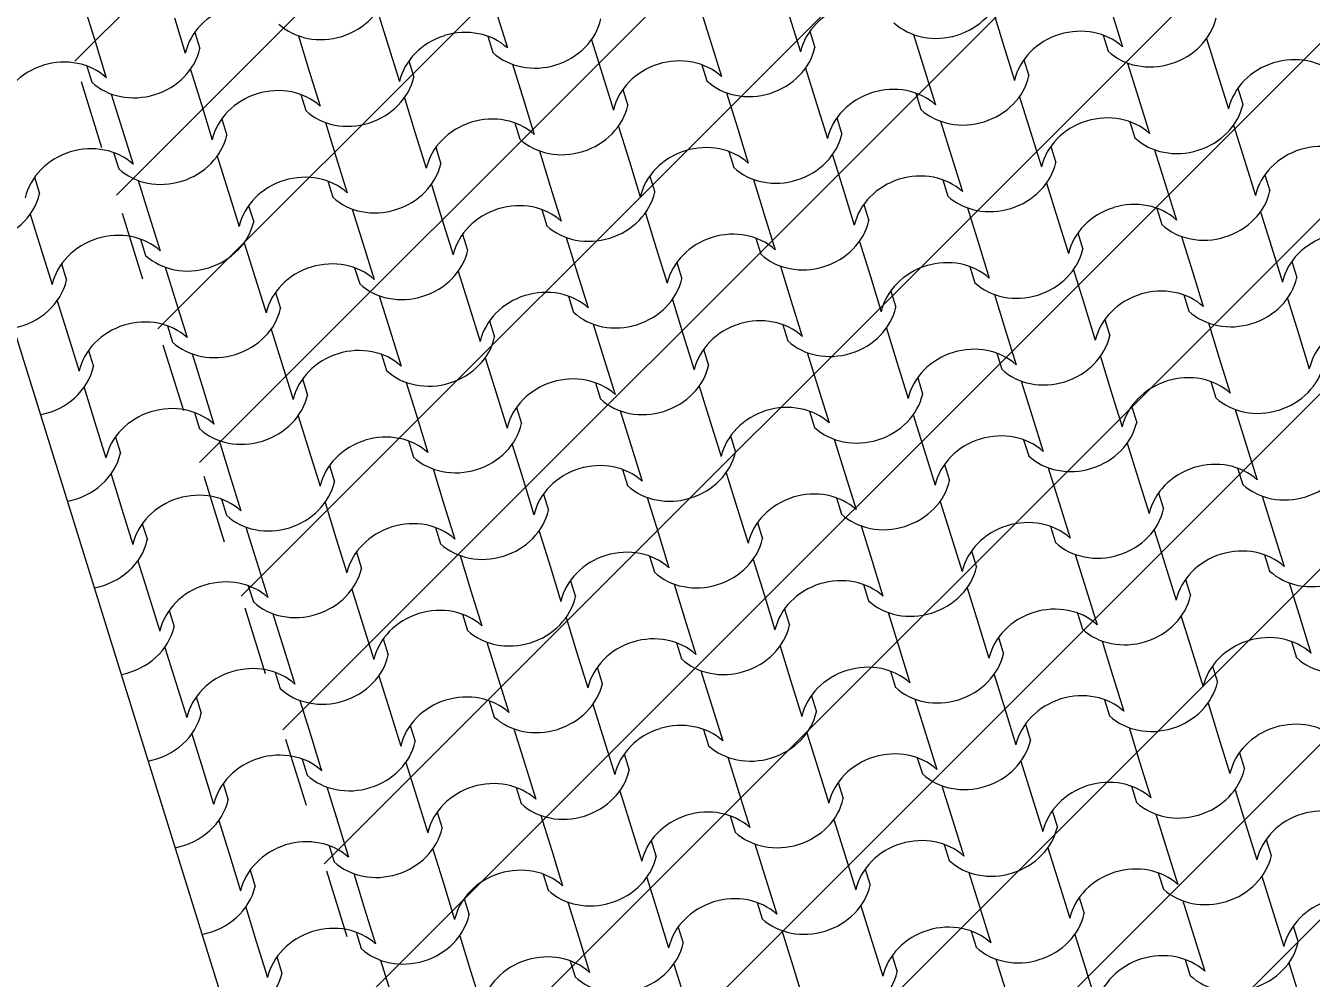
# Model space of a CAD drawing. Header units: metres. Extents: x -111189 to -108577, y -72951 to -72647.
# Drawn here: x -111172.051 to -111170.184, y -72923.698 to -72922.314 of the extents above; entities that cross this region are included whole.
import ezdxf

# ---------------------------------------------------------------- set-up
doc = ezdxf.new("R2010")
doc.units = ezdxf.units.M
doc.header["$MEASUREMENT"] = 0
doc.set_wipeout_variables(frame=1)
doc.linetypes.add('OTK - Traço Ponto', pattern=[0.2, 0.1, -0.05, 0, -0.05])
doc.linetypes.add('Wipeout_Contour', pattern=[1, 0, -1])
for name, color, linetype in [('00 - Cotas Implantação', 7, 'Continuous'), ('00 - Muros - Pormenores', 7, 'Continuous'), ('02 - PASSEIOS', 7, 'Continuous'), ('03 - COBERTURA', 7, 'Continuous'), ('13 - IMPLANTAÇÃO (apoio).Layer Apoio', 7, 'Continuous')]:
    doc.layers.add(name, color=color, linetype=linetype)
doc.styles.add('ESTILO_GERADO_2', font='malgunsl.ttf')
doc.styles.add('ESTILO_GERADO_3', font='AGENCYR.TTF')
doc.dimstyles.new('ESTILO_GERADO__1', dxfattribs={"dimtxt": 0.15, "dimasz": 0.095, "dimexe": 0.18, "dimexo": 0.5, "dimgap": 0, "dimtad": 1, "dimzin": 0, "dimdsep": 46, "dimtxsty": 'ESTILO_GERADO_2', "dimblk": 'ARROWHEAD_2', "dimblk1": 'ARROWHEAD_2', "dimblk2": 'ARROWHEAD_2', "dimcen": 0.09, "dimclrd": 7, "dimclre": 7, "dimclrt": 7, "dimadec": 0, "dimazin": 0, "dimtfac": 1, "dimtdec": 4, "dimtmove": 0, "dimatfit": 3, "dimfxl": 1, "dimtolj": 1, "dimtzin": 0, "dimarcsym": 0})
doc.dimstyles.new('ESTILO_GERADO__2', dxfattribs={"dimtxt": 0.15, "dimasz": 0.057, "dimexe": 0.18, "dimexo": 0.05, "dimgap": 0, "dimtad": 1, "dimzin": 0, "dimdsep": 46, "dimtxsty": 'ESTILO_GERADO_3', "dimblk": 'ARROWHEAD_2', "dimblk1": 'ARROWHEAD_2', "dimblk2": 'ARROWHEAD_2', "dimcen": 0.09, "dimclrd": 7, "dimclre": 7, "dimclrt": 7, "dimadec": 0, "dimazin": 0, "dimtfac": 1, "dimtdec": 4, "dimtmove": 0, "dimatfit": 3, "dimfxl": 1, "dimtolj": 1, "dimtzin": 0, "dimarcsym": 0})

# ---------------------------------------------------------------- blocks, each defined once
blk = doc.blocks.new('Malha_8_1', base_point=(-111182.45, -72914.5203))
at = {"color": 254, "linetype": 'Wipeout_Contour', "lineweight": 0, "ltscale": 1861428.278801215}
blk.add_wipeout([(-111182.45, -72914.5203), (-111181.1398, -72916.9324), (-111179.283, -72920.3506), (-111178.6992, -72921.4255), (-111173.1932, -72931.5618), (-111171.3979, -72934.867), (-111163.9365, -72948.6033), (-111162.5896, -72948.18), (-111170.1617, -72934.1975), (-111171.9536, -72930.8885), (-111177.4458, -72920.7467), (-111178.0283, -72919.6711), (-111179.8807, -72916.2505), (-111181.0503, -72914.0907)], dxfattribs=at).dxf.layer = '02 - PASSEIOS'
blk = doc.blocks.new('*D84', base_point=(-110957.0649, -73026.2797))
at = {"layer": '00 - Muros - Pormenores', "color": 7, "linetype": 'Continuous', "lineweight": 5, "transparency": 16777216}
for p, q in [((-111178.2899, -72920.8715), (-111178.191, -72920.818)), ((-111178.1972, -72920.8459), (-111178.2838, -72920.8436)), ((-111178.2405, -72920.8448), (-111178.0923, -72921.1183)), ((-111178.1418, -72921.1451), (-111178.0429, -72921.0915)), ((-111178.0491, -72921.1195), (-111178.1356, -72921.1171)), ((-111178.0923, -72921.1183), (-111170.9142, -72934.3734))]:
    blk.add_line(p, q, dxfattribs=at)
at = {"layer": '00 - Muros - Pormenores', "color": 7, "lineweight": 5, "transparency": 16777216, "insert": (-111178.1968, -72920.8624), "char_height": 0.15, "attachment_point": 7, "rotation": 298.4373, "style": 'ESTILO_GERADO_3'}
blk.add_mtext('\\A1;{\\pql;\\fAgency FB|b0|i0|c0|p0;\\W1.000000;0,31}', dxfattribs=at)
blk = doc.blocks.new('ARROWHEAD_2')
at = {"color": 0, "linetype": 'Continuous', "lineweight": 0}
for p, q in [((-0.378, -0.655), (0.378, 0.655)), ((0, 0), (-1, 0))]:
    blk.add_line(p, q, dxfattribs=at)
blk = doc.blocks.new('*D85', base_point=(-110957.0649, -73026.2797))
at = {"layer": '00 - Muros - Pormenores', "color": 7, "linetype": 'Continuous', "lineweight": 5, "transparency": 16777216}
for p, q in [((-111178.1418, -72921.1451), (-111178.0429, -72921.0915)), ((-111178.0491, -72921.1195), (-111178.1356, -72921.1171)), ((-111178.0923, -72921.1183), (-111170.9142, -72934.3734)), ((-111170.9637, -72934.4002), (-111170.8647, -72934.3466)), ((-111170.9575, -72934.3722), (-111170.8709, -72934.3746)), ((-111170.9142, -72934.3734), (-111170.8967, -72934.4057))]:
    blk.add_line(p, q, dxfattribs=at)
at = {"layer": '00 - Muros - Pormenores', "color": 7, "lineweight": 5, "transparency": 16777216, "insert": (-111174.55, -72927.5966), "char_height": 0.15, "attachment_point": 7, "rotation": 298.4373, "style": 'ESTILO_GERADO_3'}
blk.add_mtext('\\A1;{\\pql;\\fAgency FB|b0|i0|c0|p0;\\W1.000000;15,07}', dxfattribs=at)
blk = doc.blocks.new('Cobertura_1_1', base_point=(-111163.2146, -72915.6944))
at = {"layer": '03 - COBERTURA', "color": 253, "linetype": 'Continuous', "lineweight": 9}
for p, q in [((-111171.9653, -72922.2877), (-111171.9494, -72922.3388)), ((-111171.0721, -72922.286), (-111171.0563, -72922.337)), ((-111171.8346, -72922.3031), (-111171.8188, -72922.3541)), ((-111171.5397, -72922.2934), (-111171.5239, -72922.3444)), ((-111171.367, -72922.2957), (-111171.3512, -72922.3467)), ((-111170.9414, -72922.3013), (-111170.9256, -72922.3523)), ((-111170.6465, -72922.2916), (-111170.6307, -72922.3426)), ((-111170.4738, -72922.2939), (-111170.458, -72922.3449)), ((-111171.805, -72922.3241), (-111171.7977, -72922.3475)), ((-111170.9119, -72922.3223), (-111170.9046, -72922.3458)), ((-111170.7614, -72922.3273), (-111170.7455, -72922.3783)), ((-111170.4863, -72922.328), (-111170.479, -72922.3514)), ((-111171.9494, -72922.3388), (-111171.9336, -72922.3898)), ((-111171.6545, -72922.3291), (-111171.6387, -72922.3801)), ((-111171.5239, -72922.3444), (-111171.508, -72922.3954)), ((-111171.3795, -72922.3297), (-111171.3722, -72922.3532)), ((-111171.229, -72922.3347), (-111171.2131, -72922.3857)), ((-111171.0563, -72922.337), (-111171.0404, -72922.388)), ((-111170.6307, -72922.3426), (-111170.6148, -72922.3937)), ((-111170.3358, -72922.333), (-111170.3199, -72922.384)), ((-111171.4943, -72922.3654), (-111171.487, -72922.3889)), ((-111170.6011, -72922.3637), (-111170.5938, -72922.3871)), ((-111171.9619, -72922.3729), (-111171.9546, -72922.3963)), ((-111171.8114, -72922.3778), (-111171.7955, -72922.4289)), ((-111171.6387, -72922.3801), (-111171.6228, -72922.4311)), ((-111171.3438, -72922.3704), (-111171.3279, -72922.4214)), ((-111171.0687, -72922.3711), (-111171.0614, -72922.3945)), ((-111170.9182, -72922.3761), (-111170.9023, -72922.4271)), ((-111170.7455, -72922.3783), (-111170.7296, -72922.4293)), ((-111170.4506, -72922.3687), (-111170.4347, -72922.4197)), ((-111170.3199, -72922.384), (-111170.3041, -72922.435)), ((-111171.2131, -72922.3857), (-111171.1972, -72922.4368)), ((-111171.9262, -72922.4135), (-111171.9103, -72922.4645)), ((-111171.6511, -72922.4142), (-111171.6438, -72922.4376)), ((-111171.5006, -72922.4192), (-111171.4848, -72922.4702)), ((-111171.3279, -72922.4214), (-111171.3121, -72922.4725)), ((-111171.1835, -72922.4068), (-111171.1762, -72922.4302)), ((-111171.033, -72922.4118), (-111171.0172, -72922.4628)), ((-111170.7579, -72922.4124), (-111170.7507, -72922.4359)), ((-111170.6074, -72922.4174), (-111170.5916, -72922.4684)), ((-111170.4347, -72922.4197), (-111170.4189, -72922.4707)), ((-111170.2903, -72922.405), (-111170.2831, -72922.4285)), ((-111171.7955, -72922.4289), (-111171.7797, -72922.4799)), ((-111170.9023, -72922.4271), (-111170.8865, -72922.4781)), ((-111171.7659, -72922.4499), (-111171.7586, -72922.4733)), ((-111171.6154, -72922.4549), (-111171.5996, -72922.5059)), ((-111171.3404, -72922.4555), (-111171.3331, -72922.479)), ((-111170.8728, -72922.4481), (-111170.8655, -72922.4716)), ((-111170.7223, -72922.4531), (-111170.7064, -72922.5041)), ((-111170.4472, -72922.4538), (-111170.4399, -72922.4772)), ((-111170.2967, -72922.4588), (-111170.2808, -72922.5098)), ((-111171.9103, -72922.4645), (-111171.8945, -72922.5156)), ((-111171.4848, -72922.4702), (-111171.4689, -72922.5212)), ((-111171.1899, -72922.4605), (-111171.174, -72922.5115)), ((-111171.0172, -72922.4628), (-111171.0013, -72922.5138)), ((-111170.5916, -72922.4684), (-111170.5757, -72922.5194)), ((-111171.4552, -72922.4912), (-111171.4479, -72922.5147)), ((-111171.3047, -72922.4962), (-111171.2888, -72922.5472)), ((-111170.562, -72922.4895), (-111170.5547, -72922.5129)), ((-111170.4115, -72922.4944), (-111170.3956, -72922.5455)), ((-111171.9228, -72922.4986), (-111171.9155, -72922.5221)), ((-111171.7723, -72922.5036), (-111171.7564, -72922.5546)), ((-111171.5996, -72922.5059), (-111171.5837, -72922.5569)), ((-111171.174, -72922.5115), (-111171.1581, -72922.5626)), ((-111171.0296, -72922.4969), (-111171.0223, -72922.5203)), ((-111170.8791, -72922.5019), (-111170.8632, -72922.5529)), ((-111170.7064, -72922.5041), (-111170.6905, -72922.5551)), ((-111170.2808, -72922.5098), (-111170.265, -72922.5608)), ((-111171.1444, -72922.5326), (-111171.1371, -72922.556)), ((-111170.2512, -72922.5308), (-111170.2439, -72922.5543)), ((-111172.0376, -72922.5343), (-111172.0303, -72922.5578)), ((-111171.8871, -72922.5393), (-111171.8712, -72922.5903)), ((-111171.612, -72922.54), (-111171.6047, -72922.5634)), ((-111171.4615, -72922.545), (-111171.4457, -72922.596)), ((-111171.2888, -72922.5472), (-111171.273, -72922.5982)), ((-111170.9939, -72922.5376), (-111170.9781, -72922.5886)), ((-111170.7188, -72922.5382), (-111170.7115, -72922.5617)), ((-111170.5683, -72922.5432), (-111170.5525, -72922.5942)), ((-111170.3956, -72922.5455), (-111170.3798, -72922.5965)), ((-111171.7564, -72922.5546), (-111171.7406, -72922.6057)), ((-111170.8632, -72922.5529), (-111170.8474, -72922.6039)), ((-111172.0439, -72922.5881), (-111172.0281, -72922.6391)), ((-111171.7268, -72922.5757), (-111171.7195, -72922.5991)), ((-111171.5763, -72922.5807), (-111171.5605, -72922.6317)), ((-111171.3013, -72922.5813), (-111171.294, -72922.6048)), ((-111171.1508, -72922.5863), (-111171.1349, -72922.6373)), ((-111170.9781, -72922.5886), (-111170.9622, -72922.6396)), ((-111170.8337, -72922.5739), (-111170.8264, -72922.5974)), ((-111170.6831, -72922.5789), (-111170.6673, -72922.6299)), ((-111170.4081, -72922.5796), (-111170.4008, -72922.603)), ((-111170.2576, -72922.5845), (-111170.2417, -72922.6356)), ((-111171.8712, -72922.5903), (-111171.8554, -72922.6413)), ((-111171.4457, -72922.596), (-111171.4298, -72922.647)), ((-111170.5525, -72922.5942), (-111170.5366, -72922.6452)), ((-111171.8837, -72922.6244), (-111171.8764, -72922.6479)), ((-111171.4161, -72922.617), (-111171.4088, -72922.6405)), ((-111171.2656, -72922.622), (-111171.2497, -72922.673)), ((-111170.9905, -72922.6227), (-111170.9832, -72922.6461)), ((-111170.5229, -72922.6152), (-111170.5156, -72922.6387)), ((-111170.3724, -72922.6202), (-111170.3565, -72922.6713)), ((-111172.0281, -72922.6391), (-111172.0122, -72922.6901)), ((-111171.7332, -72922.6294), (-111171.7173, -72922.6804)), ((-111171.5605, -72922.6317), (-111171.5446, -72922.6827)), ((-111171.1349, -72922.6373), (-111171.119, -72922.6883)), ((-111170.84, -72922.6277), (-111170.8241, -72922.6787)), ((-111170.6673, -72922.6299), (-111170.6514, -72922.6809)), ((-111170.2417, -72922.6356), (-111170.2259, -72922.6866)), ((-111171.9985, -72922.6601), (-111171.9912, -72922.6836)), ((-111171.1053, -72922.6584), (-111171.098, -72922.6818)), ((-111170.9548, -72922.6633), (-111170.9389, -72922.7144)), ((-111170.6797, -72922.664), (-111170.6724, -72922.6875)), ((-111170.2121, -72922.6566), (-111170.2048, -72922.68)), ((-111171.848, -72922.6651), (-111171.8321, -72922.7161)), ((-111171.7173, -72922.6804), (-111171.7015, -72922.7314)), ((-111171.5729, -72922.6658), (-111171.5656, -72922.6892)), ((-111171.4224, -72922.6708), (-111171.4065, -72922.7218)), ((-111171.2497, -72922.673), (-111171.2338, -72922.724)), ((-111170.8241, -72922.6787), (-111170.8083, -72922.7297)), ((-111170.5292, -72922.669), (-111170.5134, -72922.72)), ((-111170.3565, -72922.6713), (-111170.3407, -72922.7223)), ((-111171.6877, -72922.7015), (-111171.6804, -72922.7249)), ((-111170.7946, -72922.6997), (-111170.7873, -72922.7231)), ((-111172.0048, -72922.7139), (-111171.989, -72922.7649)), ((-111171.8321, -72922.7161), (-111171.8163, -72922.7671)), ((-111171.5372, -72922.7065), (-111171.5214, -72922.7575)), ((-111171.2622, -72922.7071), (-111171.2549, -72922.7306)), ((-111171.1116, -72922.7121), (-111171.0958, -72922.7631)), ((-111170.9389, -72922.7144), (-111170.9231, -72922.7654)), ((-111170.644, -72922.7047), (-111170.6282, -72922.7557)), ((-111170.5134, -72922.72), (-111170.4975, -72922.771)), ((-111170.369, -72922.7053), (-111170.3617, -72922.7288)), ((-111170.2185, -72922.7103), (-111170.2026, -72922.7613)), ((-111171.4065, -72922.7218), (-111171.3907, -72922.7728)), ((-111171.8446, -72922.7502), (-111171.8373, -72922.7737)), ((-111171.6941, -72922.7552), (-111171.6782, -72922.8062)), ((-111171.5214, -72922.7575), (-111171.5055, -72922.8085)), ((-111171.377, -72922.7428), (-111171.3697, -72922.7663)), ((-111171.2265, -72922.7478), (-111171.2106, -72922.7988)), ((-111170.9514, -72922.7485), (-111170.9441, -72922.7719)), ((-111170.8009, -72922.7534), (-111170.785, -72922.8045)), ((-111170.6282, -72922.7557), (-111170.6123, -72922.8067)), ((-111170.4838, -72922.741), (-111170.4765, -72922.7645)), ((-111170.3333, -72922.746), (-111170.3174, -72922.797)), ((-111171.989, -72922.7649), (-111171.9731, -72922.8159)), ((-111171.0958, -72922.7631), (-111171.0799, -72922.8141)), ((-111170.2026, -72922.7613), (-111170.1868, -72922.8124)), ((-111171.9594, -72922.7859), (-111171.9521, -72922.8094)), ((-111171.8089, -72922.7909), (-111171.793, -72922.8419)), ((-111171.5338, -72922.7916), (-111171.5265, -72922.815)), ((-111171.0662, -72922.7841), (-111171.0589, -72922.8076)), ((-111170.9157, -72922.7891), (-111170.8998, -72922.8401)), ((-111170.6406, -72922.7898), (-111170.6333, -72922.8132)), ((-111170.4901, -72922.7948), (-111170.4743, -72922.8458)), ((-111171.6782, -72922.8062), (-111171.6623, -72922.8572)), ((-111171.3833, -72922.7965), (-111171.3674, -72922.8476)), ((-111171.2106, -72922.7988), (-111171.1947, -72922.8498)), ((-111170.785, -72922.8045), (-111170.7692, -72922.8555)), ((-111170.3174, -72922.797), (-111170.3016, -72922.8481)), ((-111171.6486, -72922.8273), (-111171.6413, -72922.8507)), ((-111171.4981, -72922.8322), (-111171.4823, -72922.8833)), ((-111170.7554, -72922.8255), (-111170.7482, -72922.8489)), ((-111170.6049, -72922.8305), (-111170.5891, -72922.8815)), ((-111170.3299, -72922.8311), (-111170.3226, -72922.8546)), ((-111171.9657, -72922.8397), (-111171.9499, -72922.8907)), ((-111171.793, -72922.8419), (-111171.7772, -72922.8929)), ((-111171.3674, -72922.8476), (-111171.3516, -72922.8986)), ((-111171.223, -72922.8329), (-111171.2158, -72922.8564)), ((-111171.0725, -72922.8379), (-111171.0567, -72922.8889)), ((-111170.8998, -72922.8401), (-111170.884, -72922.8912)), ((-111170.4743, -72922.8458), (-111170.4584, -72922.8968)), ((-111171.3379, -72922.8686), (-111171.3306, -72922.892)), ((-111170.4447, -72922.8668), (-111170.4374, -72922.8903)), ((-111171.8055, -72922.876), (-111171.7982, -72922.8995)), ((-111171.655, -72922.881), (-111171.6391, -72922.932)), ((-111171.4823, -72922.8833), (-111171.4664, -72922.9343)), ((-111171.1874, -72922.8736), (-111171.1715, -72922.9246)), ((-111170.9123, -72922.8742), (-111170.905, -72922.8977)), ((-111170.7618, -72922.8792), (-111170.7459, -72922.9302)), ((-111170.5891, -72922.8815), (-111170.5732, -72922.9325)), ((-111170.2942, -72922.8718), (-111170.2783, -72922.9228)), ((-111171.9499, -72922.8907), (-111171.934, -72922.9417)), ((-111171.0567, -72922.8889), (-111171.0408, -72922.9399)), ((-111171.9203, -72922.9117), (-111171.913, -72922.9352)), ((-111171.7698, -72922.9167), (-111171.7539, -72922.9677)), ((-111171.4947, -72922.9173), (-111171.4874, -72922.9408)), ((-111171.3442, -72922.9223), (-111171.3283, -72922.9734)), ((-111171.1715, -72922.9246), (-111171.1556, -72922.9756)), ((-111171.0271, -72922.9099), (-111171.0198, -72922.9334)), ((-111170.8766, -72922.9149), (-111170.8607, -72922.9659)), ((-111170.6015, -72922.9156), (-111170.5942, -72922.939)), ((-111170.451, -72922.9206), (-111170.4352, -72922.9716)), ((-111170.2783, -72922.9228), (-111170.2625, -72922.9738)), ((-111171.6391, -72922.932), (-111171.6232, -72922.983)), ((-111170.7459, -72922.9302), (-111170.7301, -72922.9813)), ((-111171.6095, -72922.953), (-111171.6022, -72922.9765)), ((-111171.459, -72922.958), (-111171.4432, -72923.009)), ((-111171.1839, -72922.9587), (-111171.1767, -72922.9821)), ((-111170.7163, -72922.9513), (-111170.7091, -72922.9747)), ((-111170.5658, -72922.9563), (-111170.55, -72923.0073)), ((-111170.2908, -72922.9569), (-111170.2835, -72922.9804)), ((-111171.9266, -72922.9654), (-111171.9108, -72923.0165)), ((-111171.7539, -72922.9677), (-111171.7381, -72923.0187)), ((-111171.3283, -72922.9734), (-111171.3125, -72923.0244)), ((-111171.0334, -72922.9637), (-111171.0176, -72923.0147)), ((-111170.8607, -72922.9659), (-111170.8449, -72923.017)), ((-111170.4352, -72922.9716), (-111170.4193, -72923.0226)), ((-111171.2988, -72922.9944), (-111171.2915, -72923.0178)), ((-111171.1483, -72922.9994), (-111171.1324, -72923.0504)), ((-111170.8732, -72923), (-111170.8659, -72923.0235)), ((-111170.4056, -72922.9926), (-111170.3983, -72923.0161)), ((-111170.2551, -72922.9976), (-111170.2392, -72923.0486)), ((-111171.9108, -72923.0165), (-111171.8949, -72923.0675)), ((-111171.7664, -72923.0018), (-111171.7591, -72923.0252)), ((-111171.6159, -72923.0068), (-111171.6, -72923.0578)), ((-111171.4432, -72923.009), (-111171.4273, -72923.0601)), ((-111171.0176, -72923.0147), (-111171.0017, -72923.0657)), ((-111170.7227, -72923.005), (-111170.7068, -72923.056)), ((-111170.55, -72923.0073), (-111170.5341, -72923.0583)), ((-111171.8812, -72923.0375), (-111171.8739, -72923.0609)), ((-111170.988, -72923.0357), (-111170.9807, -72923.0592)), ((-111171.7307, -72923.0425), (-111171.7148, -72923.0935)), ((-111171.4556, -72923.0431), (-111171.4483, -72923.0666)), ((-111171.3051, -72923.0481), (-111171.2892, -72923.0991)), ((-111171.1324, -72923.0504), (-111171.1165, -72923.1014)), ((-111170.8375, -72923.0407), (-111170.8216, -72923.0917)), ((-111170.7068, -72923.056), (-111170.691, -72923.107)), ((-111170.5624, -72923.0414), (-111170.5551, -72923.0648)), ((-111170.4119, -72923.0464), (-111170.3961, -72923.0974)), ((-111170.2392, -72923.0486), (-111170.2234, -72923.0996)), ((-111171.6, -72923.0578), (-111171.5841, -72923.1088)), ((-111171.8875, -72923.0912), (-111171.8717, -72923.1422)), ((-111171.7148, -72923.0935), (-111171.699, -72923.1445)), ((-111171.5704, -72923.0788), (-111171.5631, -72923.1023)), ((-111171.4199, -72923.0838), (-111171.4041, -72923.1348)), ((-111171.1448, -72923.0845), (-111171.1376, -72923.1079)), ((-111170.9943, -72923.0895), (-111170.9785, -72923.1405)), ((-111170.8216, -72923.0917), (-111170.8058, -72923.1427)), ((-111170.6772, -72923.0771), (-111170.67, -72923.1005)), ((-111170.5267, -72923.0821), (-111170.5109, -72923.1331)), ((-111170.2517, -72923.0827), (-111170.2444, -72923.1062)), ((-111171.2892, -72923.0991), (-111171.2734, -72923.1502)), ((-111170.3961, -72923.0974), (-111170.3802, -72923.1484)), ((-111171.7273, -72923.1276), (-111171.72, -72923.151)), ((-111171.2597, -72923.1202), (-111171.2524, -72923.1436)), ((-111171.1092, -72923.1252), (-111171.0933, -72923.1762)), ((-111170.8341, -72923.1258), (-111170.8268, -72923.1493)), ((-111170.6836, -72923.1308), (-111170.6677, -72923.1818)), ((-111170.3665, -72923.1184), (-111170.3592, -72923.1419)), ((-111170.216, -72923.1234), (-111170.2001, -72923.1744)), ((-111171.8717, -72923.1422), (-111171.8558, -72923.1933)), ((-111171.5768, -72923.1326), (-111171.5609, -72923.1836)), ((-111171.4041, -72923.1348), (-111171.3882, -72923.1858)), ((-111170.9785, -72923.1405), (-111170.9626, -72923.1915)), ((-111170.5109, -72923.1331), (-111170.495, -72923.1841)), ((-111171.8421, -72923.1633), (-111171.8348, -72923.1867)), ((-111171.6916, -72923.1683), (-111171.6757, -72923.2193)), ((-111170.9489, -72923.1615), (-111170.9416, -72923.185)), ((-111170.7984, -72923.1665), (-111170.7825, -72923.2175)), ((-111170.5233, -72923.1672), (-111170.516, -72923.1906)), ((-111171.5609, -72923.1836), (-111171.545, -72923.2346)), ((-111171.4165, -72923.1689), (-111171.4092, -72923.1924)), ((-111171.266, -72923.1739), (-111171.2501, -72923.2249)), ((-111171.0933, -72923.1762), (-111171.0774, -72923.2272)), ((-111170.6677, -72923.1818), (-111170.6519, -72923.2328)), ((-111170.3728, -72923.1722), (-111170.357, -72923.2232)), ((-111170.2001, -72923.1744), (-111170.1843, -72923.2254)), ((-111171.5313, -72923.2046), (-111171.524, -72923.2281)), ((-111170.6381, -72923.2029), (-111170.6308, -72923.2263)), ((-111171.8484, -72923.217), (-111171.8326, -72923.268)), ((-111171.6757, -72923.2193), (-111171.6599, -72923.2703)), ((-111171.3808, -72923.2096), (-111171.365, -72923.2606)), ((-111171.1057, -72923.2103), (-111171.0984, -72923.2337)), ((-111170.9552, -72923.2153), (-111170.9394, -72923.2663)), ((-111170.7825, -72923.2175), (-111170.7667, -72923.2685)), ((-111170.4876, -72923.2078), (-111170.4718, -72923.2589)), ((-111170.357, -72923.2232), (-111170.3411, -72923.2742)), ((-111170.2126, -72923.2085), (-111170.2053, -72923.232)), ((-111171.2501, -72923.2249), (-111171.2343, -72923.2759)), ((-111171.6882, -72923.2534), (-111171.6809, -72923.2768)), ((-111171.5377, -72923.2584), (-111171.5218, -72923.3094)), ((-111171.365, -72923.2606), (-111171.3491, -72923.3116)), ((-111171.2206, -72923.246), (-111171.2133, -72923.2694)), ((-111171.0701, -72923.2509), (-111171.0542, -72923.302)), ((-111170.795, -72923.2516), (-111170.7877, -72923.2751)), ((-111170.6445, -72923.2566), (-111170.6286, -72923.3076)), ((-111170.4718, -72923.2589), (-111170.4559, -72923.3099)), ((-111170.3274, -72923.2442), (-111170.3201, -72923.2676)), ((-111171.8326, -72923.268), (-111171.8167, -72923.3191)), ((-111170.9394, -72923.2663), (-111170.9235, -72923.3173)), ((-111171.803, -72923.2891), (-111171.7957, -72923.3125)), ((-111171.6525, -72923.2941), (-111171.6366, -72923.3451)), ((-111171.3774, -72923.2947), (-111171.3701, -72923.3182)), ((-111170.9098, -72923.2873), (-111170.9025, -72923.3108)), ((-111170.7593, -72923.2923), (-111170.7434, -72923.3433)), ((-111170.4842, -72923.293), (-111170.4769, -72923.3164)), ((-111170.3337, -72923.2979), (-111170.3179, -72923.349)), ((-111171.5218, -72923.3094), (-111171.5059, -72923.3604)), ((-111171.2269, -72923.2997), (-111171.211, -72923.3507)), ((-111171.0542, -72923.302), (-111171.0383, -72923.353)), ((-111170.6286, -72923.3076), (-111170.6128, -72923.3586)), ((-111171.4922, -72923.3304), (-111171.4849, -72923.3539)), ((-111171.3417, -72923.3354), (-111171.3258, -72923.3864)), ((-111171.0666, -72923.3361), (-111171.0593, -72923.3595)), ((-111170.599, -72923.3286), (-111170.5917, -72923.3521)), ((-111170.4485, -72923.3336), (-111170.4327, -72923.3846)), ((-111171.8093, -72923.3428), (-111171.7935, -72923.3938)), ((-111171.6366, -72923.3451), (-111171.6208, -72923.3961)), ((-111171.211, -72923.3507), (-111171.1952, -72923.4017)), ((-111170.9161, -72923.341), (-111170.9003, -72923.3921)), ((-111170.7434, -72923.3433), (-111170.7276, -72923.3943)), ((-111170.3179, -72923.349), (-111170.302, -72923.4)), ((-111171.1815, -72923.3717), (-111171.1742, -72923.3952)), ((-111170.2883, -72923.37), (-111170.281, -72923.3934)), ((-111171.6491, -72923.3792), (-111171.6418, -72923.4026)), ((-111171.4985, -72923.3842), (-111171.4827, -72923.4352)), ((-111171.3258, -72923.3864), (-111171.31, -72923.4374)), ((-111171.0309, -72923.3767), (-111171.0151, -72923.4278)), ((-111170.9003, -72923.3921), (-111170.8844, -72923.4431)), ((-111170.7559, -72923.3774), (-111170.7486, -72923.4009)), ((-111170.6054, -72923.3824), (-111170.5895, -72923.4334)), ((-111170.4327, -72923.3846), (-111170.4168, -72923.4357)), ((-111171.7935, -72923.3938), (-111171.7776, -72923.4448)), ((-111171.7639, -72923.4149), (-111171.7566, -72923.4383)), ((-111171.6134, -72923.4198), (-111171.5975, -72923.4709)), ((-111171.3383, -72923.4205), (-111171.331, -72923.444)), ((-111171.1878, -72923.4255), (-111171.1719, -72923.4765)), ((-111171.0151, -72923.4278), (-111170.9992, -72923.4788)), ((-111170.8707, -72923.4131), (-111170.8634, -72923.4365)), ((-111170.7202, -72923.4181), (-111170.7043, -72923.4691)), ((-111170.4451, -72923.4187), (-111170.4378, -72923.4422)), ((-111170.2946, -72923.4237), (-111170.2788, -72923.4747)), ((-111171.4827, -72923.4352), (-111171.4668, -72923.4862)), ((-111170.5895, -72923.4334), (-111170.5737, -72923.4844)), ((-111171.4531, -72923.4562), (-111171.4458, -72923.4796)), ((-111171.3026, -72923.4612), (-111171.2867, -72923.5122)), ((-111171.0275, -72923.4618), (-111171.0202, -72923.4853)), ((-111170.877, -72923.4668), (-111170.8612, -72923.5179)), ((-111170.5599, -72923.4544), (-111170.5526, -72923.4779)), ((-111170.4094, -72923.4594), (-111170.3936, -72923.5104)), ((-111171.7702, -72923.4686), (-111171.7543, -72923.5196)), ((-111171.5975, -72923.4709), (-111171.5816, -72923.5219)), ((-111171.1719, -72923.4765), (-111171.1561, -72923.5275)), ((-111170.7043, -72923.4691), (-111170.6885, -72923.5201)), ((-111170.2788, -72923.4747), (-111170.2629, -72923.5258)), ((-111171.1423, -72923.4975), (-111171.1351, -72923.521)), ((-111170.9918, -72923.5025), (-111170.976, -72923.5535)), ((-111170.7168, -72923.5032), (-111170.7095, -72923.5266)), ((-111170.2492, -72923.4958), (-111170.2419, -72923.5192)), ((-111171.7543, -72923.5196), (-111171.7385, -72923.5706)), ((-111171.61, -72923.505), (-111171.6027, -72923.5284)), ((-111171.4594, -72923.5099), (-111171.4436, -72923.561)), ((-111171.2867, -72923.5122), (-111171.2709, -72923.5632)), ((-111170.8612, -72923.5179), (-111170.8453, -72923.5689)), ((-111170.5663, -72923.5082), (-111170.5504, -72923.5592)), ((-111170.3936, -72923.5104), (-111170.3777, -72923.5614)), ((-111171.7248, -72923.5406), (-111171.7175, -72923.5641)), ((-111170.8316, -72923.5389), (-111170.8243, -72923.5623)), ((-111171.5743, -72923.5456), (-111171.5584, -72923.5966)), ((-111171.2992, -72923.5463), (-111171.2919, -72923.5697)), ((-111171.1487, -72923.5513), (-111171.1328, -72923.6023)), ((-111170.976, -72923.5535), (-111170.9601, -72923.6046)), ((-111170.6811, -72923.5439), (-111170.6652, -72923.5949)), ((-111170.5504, -72923.5592), (-111170.5346, -72923.6102)), ((-111170.406, -72923.5445), (-111170.3987, -72923.568)), ((-111170.2555, -72923.5495), (-111170.2397, -72923.6005)), ((-111171.4436, -72923.561), (-111171.4277, -72923.612)), ((-111171.7311, -72923.5944), (-111171.7152, -72923.6454)), ((-111171.5584, -72923.5966), (-111171.5425, -72923.6477)), ((-111171.414, -72923.582), (-111171.4067, -72923.6054)), ((-111171.2635, -72923.587), (-111171.2476, -72923.638)), ((-111170.9884, -72923.5876), (-111170.9811, -72923.6111)), ((-111170.8379, -72923.5926), (-111170.8221, -72923.6436)), ((-111170.6652, -72923.5949), (-111170.6494, -72923.6459)), ((-111170.5208, -72923.5802), (-111170.5135, -72923.6037)), ((-111170.3703, -72923.5852), (-111170.3545, -72923.6362)), ((-111171.1328, -72923.6023), (-111171.117, -72923.6533)), ((-111170.2397, -72923.6005), (-111170.2238, -72923.6515)), ((-111171.5708, -72923.6307), (-111171.5636, -72923.6542)), ((-111171.1032, -72923.6233), (-111171.096, -72923.6468)), ((-111170.9527, -72923.6283), (-111170.9369, -72923.6793)), ((-111170.6777, -72923.629), (-111170.6704, -72923.6524)), ((-111170.5272, -72923.634), (-111170.5113, -72923.685)), ((-111170.2101, -72923.6216), (-111170.2028, -72923.645)), ((-111171.7152, -72923.6454), (-111171.6994, -72923.6964)), ((-111171.4203, -72923.6357), (-111171.4045, -72923.6867)), ((-111171.2476, -72923.638), (-111171.2318, -72923.689)), ((-111170.8221, -72923.6436), (-111170.8062, -72923.6947)), ((-111170.3545, -72923.6362), (-111170.3386, -72923.6872)), ((-111171.6857, -72923.6664), (-111171.6784, -72923.6899)), ((-111171.5352, -72923.6714), (-111171.5193, -72923.7224)), ((-111171.2601, -72923.6721), (-111171.2528, -72923.6955)), ((-111170.7925, -72923.6647), (-111170.7852, -72923.6881)), ((-111170.642, -72923.6697), (-111170.6261, -72923.7207)), ((-111170.3669, -72923.6703), (-111170.3596, -72923.6938)), ((-111171.4045, -72923.6867), (-111171.3886, -72923.7378)), ((-111171.1096, -72923.6771), (-111171.0937, -72923.7281)), ((-111170.9369, -72923.6793), (-111170.921, -72923.7303)), ((-111170.5113, -72923.685), (-111170.4954, -72923.736)), ((-111170.2164, -72923.6753), (-111170.2005, -72923.7263))]:
    blk.add_line(p, q, dxfattribs=at)
at = {"layer": '03 - COBERTURA', "color": 7, "linetype": 'Continuous', "lineweight": 13, "flags": 128}
blk.add_lwpolyline([(-111171.3743, -72924.9854), (-111172.3317, -72921.9058)], dxfattribs=at)
at = {"layer": '03 - COBERTURA', "color": 253, "linetype": 'Continuous', "lineweight": 9}
for centre, major_axis, start_param, end_param in [((-111171.6153, -72922.2529), (0.0878, 0.0273), 3.607672, 5.817106), ((-111170.7221, -72922.2511), (0.0878, 0.0273), 3.607672, 5.817106), ((-111171.7292, -72922.3647), (0.0883, 0.0274), 1.573772, 2.670554), ((-111170.836, -72922.363), (0.0883, 0.0274), 1.573772, 2.670554), ((-111171.3045, -72922.2943), (0.0878, 0.0273), 3.607672, 5.817106), ((-111170.4113, -72922.2925), (0.0878, 0.0273), 3.607672, 5.817106), ((-111171.4189, -72922.4062), (0.0883, 0.0274), 0.471039, 1.56782), ((-111170.5252, -72922.4043), (0.0883, 0.0274), 1.573772, 2.670554), ((-111170.5258, -72922.4045), (0.0883, 0.0274), 0.471039, 1.56782), ((-111171.4184, -72922.4061), (0.0883, 0.0274), 1.573772, 2.670554), ((-111170.9937, -72922.3356), (0.0878, 0.0273), 3.607672, 5.817106), ((-111172.0013, -72922.4493), (0.0883, 0.0274), 0.471039, 1.56782), ((-111171.8869, -72922.3374), (0.0878, 0.0273), 3.607672, 5.817106), ((-111171.1082, -72922.4476), (0.0883, 0.0274), 0.471039, 1.56782), ((-111170.215, -72922.4458), (0.0883, 0.0274), 0.471039, 1.56782), ((-111172.0008, -72922.4492), (0.0883, 0.0274), 1.573772, 2.670554), ((-111171.1076, -72922.4474), (0.0883, 0.0274), 1.573772, 2.670554), ((-111170.2145, -72922.4456), (0.0883, 0.0274), 1.573772, 2.670554), ((-111171.6906, -72922.4907), (0.0883, 0.0274), 0.471039, 1.56782), ((-111171.5762, -72922.3787), (0.0878, 0.0273), 3.607672, 5.817106), ((-111170.7974, -72922.4889), (0.0883, 0.0274), 0.471039, 1.56782), ((-111170.683, -72922.3769), (0.0878, 0.0273), 3.607672, 5.817106), ((-111171.6901, -72922.4905), (0.0883, 0.0274), 1.573772, 2.670554), ((-111170.7969, -72922.4888), (0.0883, 0.0274), 1.573772, 2.670554), ((-111171.2654, -72922.42), (0.0878, 0.0273), 3.607672, 5.817106), ((-111170.3722, -72922.4183), (0.0878, 0.0273), 3.607672, 5.817106), ((-111171.3793, -72922.5319), (0.0883, 0.0274), 1.573772, 2.670554), ((-111171.3798, -72922.532), (0.0883, 0.0274), 0.471039, 1.56782), ((-111170.4861, -72922.5301), (0.0883, 0.0274), 1.573772, 2.670554), ((-111170.4866, -72922.5303), (0.0883, 0.0274), 0.471039, 1.56782), ((-111171.8478, -72922.4631), (0.0878, 0.0273), 3.607672, 5.817106), ((-111170.9546, -72922.4614), (0.0878, 0.0273), 3.607672, 5.817106), ((-111171.9622, -72922.5751), (0.0883, 0.0274), 0.471039, 1.56782), ((-111171.0685, -72922.5732), (0.0883, 0.0274), 1.573772, 2.670554), ((-111171.0691, -72922.5734), (0.0883, 0.0274), 0.471039, 1.56782), ((-111170.1754, -72922.5714), (0.0883, 0.0274), 1.573772, 2.670554), ((-111170.1759, -72922.5716), (0.0883, 0.0274), 0.471039, 1.56782), ((-111171.9617, -72922.575), (0.0883, 0.0274), 1.573772, 2.670554), ((-111171.5371, -72922.5045), (0.0878, 0.0273), 3.607672, 5.817106), ((-111170.6439, -72922.5027), (0.0878, 0.0273), 3.607672, 5.817106), ((-111171.6515, -72922.6165), (0.0883, 0.0274), 0.471039, 1.56782), ((-111170.7583, -72922.6147), (0.0883, 0.0274), 0.471039, 1.56782), ((-111171.651, -72922.6163), (0.0883, 0.0274), 1.573772, 2.670554), ((-111170.7578, -72922.6145), (0.0883, 0.0274), 1.573772, 2.670554), ((-111172.1195, -72922.5476), (0.0878, 0.0273), 4.58016, 5.817106), ((-111171.3407, -72922.6578), (0.0883, 0.0274), 0.471039, 1.56782), ((-111171.2263, -72922.5458), (0.0878, 0.0273), 3.607672, 5.817106), ((-111170.4475, -72922.656), (0.0883, 0.0274), 0.471039, 1.56782), ((-111170.3331, -72922.5441), (0.0878, 0.0273), 3.607672, 5.817106), ((-111171.3402, -72922.6577), (0.0883, 0.0274), 1.573772, 2.670554), ((-111170.447, -72922.6559), (0.0883, 0.0274), 1.573772, 2.670554), ((-111171.8087, -72922.5889), (0.0878, 0.0273), 3.607672, 5.817106), ((-111170.9155, -72922.5872), (0.0878, 0.0273), 3.607672, 5.817106), ((-111171.9226, -72922.7008), (0.0883, 0.0274), 1.573772, 2.670554), ((-111171.9231, -72922.7009), (0.0883, 0.0274), 0.471039, 1.56782), ((-111171.0294, -72922.699), (0.0883, 0.0274), 1.573772, 2.670554), ((-111171.03, -72922.6992), (0.0883, 0.0274), 0.471039, 1.56782), ((-111170.1363, -72922.6972), (0.0883, 0.0274), 1.573772, 2.670554), ((-111171.4979, -72922.6303), (0.0878, 0.0273), 3.607672, 5.817106), ((-111170.6048, -72922.6285), (0.0878, 0.0273), 3.607672, 5.817106), ((-111171.6124, -72922.7423), (0.0883, 0.0274), 0.471039, 1.56782), ((-111170.7187, -72922.7403), (0.0883, 0.0274), 1.573772, 2.670554), ((-111170.7192, -72922.7405), (0.0883, 0.0274), 0.471039, 1.56782), ((-111171.6119, -72922.7421), (0.0883, 0.0274), 1.573772, 2.670554), ((-111171.1872, -72922.6716), (0.0878, 0.0273), 3.607672, 5.817106), ((-111170.294, -72922.6699), (0.0878, 0.0273), 3.607672, 5.817106), ((-111172.0804, -72922.6734), (0.0878, 0.0273), 4.58016, 5.817106), ((-111171.3016, -72922.7836), (0.0883, 0.0274), 0.471039, 1.56782), ((-111170.4084, -72922.7818), (0.0883, 0.0274), 0.471039, 1.56782), ((-111171.3011, -72922.7834), (0.0883, 0.0274), 1.573772, 2.670554), ((-111170.4079, -72922.7817), (0.0883, 0.0274), 1.573772, 2.670554), ((-111171.884, -72922.8267), (0.0883, 0.0274), 0.471039, 1.56782), ((-111171.7696, -72922.7147), (0.0878, 0.0273), 3.607672, 5.817106), ((-111170.9909, -72922.8249), (0.0883, 0.0274), 0.471039, 1.56782), ((-111170.8764, -72922.713), (0.0878, 0.0273), 3.607672, 5.817106), ((-111171.8835, -72922.8265), (0.0883, 0.0274), 1.573772, 2.670554), ((-111170.9903, -72922.8248), (0.0883, 0.0274), 1.573772, 2.670554), ((-111170.0972, -72922.823), (0.0883, 0.0274), 1.573772, 2.670554), ((-111171.4588, -72922.7561), (0.0878, 0.0273), 3.607672, 5.817106), ((-111170.5657, -72922.7543), (0.0878, 0.0273), 3.607672, 5.817106), ((-111171.5727, -72922.8679), (0.0883, 0.0274), 1.573772, 2.670554), ((-111171.5733, -72922.8681), (0.0883, 0.0274), 0.471039, 1.56782), ((-111170.6796, -72922.8661), (0.0883, 0.0274), 1.573772, 2.670554), ((-111170.6801, -72922.8663), (0.0883, 0.0274), 0.471039, 1.56782), ((-111172.0413, -72922.7992), (0.0878, 0.0273), 4.58016, 5.817106), ((-111171.1481, -72922.7974), (0.0878, 0.0273), 3.607672, 5.817106), ((-111170.2549, -72922.7956), (0.0878, 0.0273), 3.607672, 5.817106), ((-111171.262, -72922.9092), (0.0883, 0.0274), 1.573772, 2.670554), ((-111171.2625, -72922.9094), (0.0883, 0.0274), 0.471039, 1.56782), ((-111170.3688, -72922.9075), (0.0883, 0.0274), 1.573772, 2.670554), ((-111170.3693, -72922.9076), (0.0883, 0.0274), 0.471039, 1.56782), ((-111171.7305, -72922.8405), (0.0878, 0.0273), 3.607672, 5.817106), ((-111170.8373, -72922.8388), (0.0878, 0.0273), 3.607672, 5.817106), ((-111171.8449, -72922.9525), (0.0883, 0.0274), 0.471039, 1.56782), ((-111170.9518, -72922.9507), (0.0883, 0.0274), 0.471039, 1.56782), ((-111171.8444, -72922.9523), (0.0883, 0.0274), 1.573772, 2.670554), ((-111170.9512, -72922.9506), (0.0883, 0.0274), 1.573772, 2.670554), ((-111171.5342, -72922.9938), (0.0883, 0.0274), 0.471039, 1.56782), ((-111171.4197, -72922.8819), (0.0878, 0.0273), 3.607672, 5.817106), ((-111170.641, -72922.9921), (0.0883, 0.0274), 0.471039, 1.56782), ((-111170.5266, -72922.8801), (0.0878, 0.0273), 3.607672, 5.817106), ((-111171.5336, -72922.9937), (0.0883, 0.0274), 1.573772, 2.670554), ((-111170.6405, -72922.9919), (0.0883, 0.0274), 1.573772, 2.670554), ((-111172.0022, -72922.925), (0.0878, 0.0273), 4.58016, 5.817106), ((-111171.109, -72922.9232), (0.0878, 0.0273), 3.607672, 5.817106), ((-111170.2158, -72922.9214), (0.0878, 0.0273), 3.607672, 5.817106), ((-111171.2229, -72923.035), (0.0883, 0.0274), 1.573772, 2.670554), ((-111171.2234, -72923.0352), (0.0883, 0.0274), 0.471039, 1.56782), ((-111170.3297, -72923.0333), (0.0883, 0.0274), 1.573772, 2.670554), ((-111170.3302, -72923.0334), (0.0883, 0.0274), 0.471039, 1.56782), ((-111171.6914, -72922.9663), (0.0878, 0.0273), 3.607672, 5.817106), ((-111170.7982, -72922.9645), (0.0878, 0.0273), 3.607672, 5.817106), ((-111171.8058, -72923.0783), (0.0883, 0.0274), 0.471039, 1.56782), ((-111170.9121, -72923.0764), (0.0883, 0.0274), 1.573772, 2.670554), ((-111170.9127, -72923.0765), (0.0883, 0.0274), 0.471039, 1.56782), ((-111171.8053, -72923.0781), (0.0883, 0.0274), 1.573772, 2.670554), ((-111171.3806, -72923.0076), (0.0878, 0.0273), 3.607672, 5.817106), ((-111170.4875, -72923.0059), (0.0878, 0.0273), 3.607672, 5.817106), ((-111171.4951, -72923.1196), (0.0883, 0.0274), 0.471039, 1.56782), ((-111170.6019, -72923.1179), (0.0883, 0.0274), 0.471039, 1.56782), ((-111171.4945, -72923.1195), (0.0883, 0.0274), 1.573772, 2.670554), ((-111170.6014, -72923.1177), (0.0883, 0.0274), 1.573772, 2.670554), ((-111171.9631, -72923.0508), (0.0878, 0.0273), 4.58016, 5.817106), ((-111171.1843, -72923.161), (0.0883, 0.0274), 0.471039, 1.56782), ((-111171.0699, -72923.049), (0.0878, 0.0273), 3.607672, 5.817106), ((-111170.2911, -72923.1592), (0.0883, 0.0274), 0.471039, 1.56782), ((-111170.1767, -72923.0472), (0.0878, 0.0273), 3.607672, 5.817106), ((-111171.1838, -72923.1608), (0.0883, 0.0274), 1.573772, 2.670554), ((-111170.2906, -72923.159), (0.0883, 0.0274), 1.573772, 2.670554), ((-111171.6523, -72923.0921), (0.0878, 0.0273), 3.607672, 5.817106), ((-111170.7591, -72923.0903), (0.0878, 0.0273), 3.607672, 5.817106), ((-111171.7662, -72923.2039), (0.0883, 0.0274), 1.573772, 2.670554), ((-111171.7667, -72923.2041), (0.0883, 0.0274), 0.471039, 1.56782), ((-111170.873, -72923.2021), (0.0883, 0.0274), 1.573772, 2.670554), ((-111170.8735, -72923.2023), (0.0883, 0.0274), 0.471039, 1.56782), ((-111171.3415, -72923.1334), (0.0878, 0.0273), 3.607672, 5.817106), ((-111170.4484, -72923.1317), (0.0878, 0.0273), 3.607672, 5.817106), ((-111171.4554, -72923.2453), (0.0883, 0.0274), 1.573772, 2.670554), ((-111171.456, -72923.2454), (0.0883, 0.0274), 0.471039, 1.56782), ((-111170.5623, -72923.2435), (0.0883, 0.0274), 1.573772, 2.670554), ((-111170.5628, -72923.2437), (0.0883, 0.0274), 0.471039, 1.56782), ((-111171.924, -72923.1765), (0.0878, 0.0273), 4.58016, 5.817106), ((-111171.0308, -72923.1748), (0.0878, 0.0273), 3.607672, 5.817106), ((-111170.1376, -72923.173), (0.0878, 0.0273), 3.607672, 5.817106), ((-111171.1452, -72923.2868), (0.0883, 0.0274), 0.471039, 1.56782), ((-111170.252, -72923.285), (0.0883, 0.0274), 0.471039, 1.56782), ((-111171.1447, -72923.2866), (0.0883, 0.0274), 1.573772, 2.670554), ((-111170.2515, -72923.2848), (0.0883, 0.0274), 1.573772, 2.670554), ((-111171.7276, -72923.3299), (0.0883, 0.0274), 0.471039, 1.56782), ((-111171.6132, -72923.2179), (0.0878, 0.0273), 3.607672, 5.817106), ((-111170.8344, -72923.3281), (0.0883, 0.0274), 0.471039, 1.56782), ((-111170.72, -72923.2161), (0.0878, 0.0273), 3.607672, 5.817106), ((-111171.7271, -72923.3297), (0.0883, 0.0274), 1.573772, 2.670554), ((-111170.8339, -72923.3279), (0.0883, 0.0274), 1.573772, 2.670554), ((-111171.3024, -72923.2592), (0.0878, 0.0273), 3.607672, 5.817106), ((-111170.4093, -72923.2575), (0.0878, 0.0273), 3.607672, 5.817106), ((-111171.4163, -72923.371), (0.0883, 0.0274), 1.573772, 2.670554), ((-111171.4169, -72923.3712), (0.0883, 0.0274), 0.471039, 1.56782), ((-111170.5232, -72923.3693), (0.0883, 0.0274), 1.573772, 2.670554), ((-111170.5237, -72923.3694), (0.0883, 0.0274), 0.471039, 1.56782), ((-111171.8848, -72923.3023), (0.0878, 0.0273), 4.58016, 5.817106), ((-111170.9917, -72923.3006), (0.0878, 0.0273), 3.607672, 5.817106), ((-111171.1056, -72923.4124), (0.0883, 0.0274), 1.573772, 2.670554), ((-111171.1061, -72923.4125), (0.0883, 0.0274), 0.471039, 1.56782), ((-111170.2124, -72923.4106), (0.0883, 0.0274), 1.573772, 2.670554), ((-111170.2129, -72923.4108), (0.0883, 0.0274), 0.471039, 1.56782), ((-111171.5741, -72923.3437), (0.0878, 0.0273), 3.607672, 5.817106), ((-111170.6809, -72923.3419), (0.0878, 0.0273), 3.607672, 5.817106), ((-111171.6885, -72923.4557), (0.0883, 0.0274), 0.471039, 1.56782), ((-111170.7953, -72923.4539), (0.0883, 0.0274), 0.471039, 1.56782), ((-111171.688, -72923.4555), (0.0883, 0.0274), 1.573772, 2.670554), ((-111170.7948, -72923.4537), (0.0883, 0.0274), 1.573772, 2.670554), ((-111171.3778, -72923.497), (0.0883, 0.0274), 0.471039, 1.56782), ((-111171.2633, -72923.385), (0.0878, 0.0273), 3.607672, 5.817106), ((-111170.4846, -72923.4952), (0.0883, 0.0274), 0.471039, 1.56782), ((-111170.3702, -72923.3832), (0.0878, 0.0273), 3.607672, 5.817106), ((-111171.3772, -72923.4968), (0.0883, 0.0274), 1.573772, 2.670554), ((-111170.4841, -72923.4951), (0.0883, 0.0274), 1.573772, 2.670554), ((-111171.8457, -72923.4281), (0.0878, 0.0273), 4.58016, 5.817106), ((-111170.9526, -72923.4264), (0.0878, 0.0273), 3.607672, 5.817106), ((-111171.0665, -72923.5382), (0.0883, 0.0274), 1.573772, 2.670554), ((-111171.067, -72923.5383), (0.0883, 0.0274), 0.471039, 1.56782), ((-111170.1733, -72923.5364), (0.0883, 0.0274), 1.573772, 2.670554), ((-111170.1738, -72923.5366), (0.0883, 0.0274), 0.471039, 1.56782), ((-111171.535, -72923.4695), (0.0878, 0.0273), 3.607672, 5.817106), ((-111170.6418, -72923.4677), (0.0878, 0.0273), 3.607672, 5.817106), ((-111171.6489, -72923.5813), (0.0883, 0.0274), 1.573772, 2.670554), ((-111171.6494, -72923.5814), (0.0883, 0.0274), 0.471039, 1.56782), ((-111170.7557, -72923.5795), (0.0883, 0.0274), 1.573772, 2.670554), ((-111170.7562, -72923.5797), (0.0883, 0.0274), 0.471039, 1.56782), ((-111171.2242, -72923.5108), (0.0878, 0.0273), 3.607672, 5.817106), ((-111170.331, -72923.509), (0.0878, 0.0273), 3.607672, 5.817106), ((-111171.3387, -72923.6228), (0.0883, 0.0274), 0.471039, 1.56782), ((-111170.4455, -72923.621), (0.0883, 0.0274), 0.471039, 1.56782), ((-111171.3381, -72923.6226), (0.0883, 0.0274), 1.573772, 2.670554), ((-111170.445, -72923.6209), (0.0883, 0.0274), 1.573772, 2.670554), ((-111171.8066, -72923.5539), (0.0878, 0.0273), 4.58016, 5.817106), ((-111171.0279, -72923.6641), (0.0883, 0.0274), 0.471039, 1.56782), ((-111170.9135, -72923.5521), (0.0878, 0.0273), 3.607672, 5.817106), ((-111171.0274, -72923.664), (0.0883, 0.0274), 1.573772, 2.670554), ((-111170.1342, -72923.6622), (0.0883, 0.0274), 1.573772, 2.670554), ((-111171.4959, -72923.5953), (0.0878, 0.0273), 3.607672, 5.817106), ((-111170.6027, -72923.5935), (0.0878, 0.0273), 3.607672, 5.817106), ((-111171.6098, -72923.7071), (0.0883, 0.0274), 1.573772, 2.670554), ((-111171.6103, -72923.7072), (0.0883, 0.0274), 0.471039, 1.56782), ((-111170.7166, -72923.7053), (0.0883, 0.0274), 1.573772, 2.670554), ((-111170.7171, -72923.7055), (0.0883, 0.0274), 0.471039, 1.56782), ((-111171.1851, -72923.6366), (0.0878, 0.0273), 3.607672, 5.817106), ((-111170.2919, -72923.6348), (0.0878, 0.0273), 3.607672, 5.817106), ((-111171.299, -72923.7484), (0.0883, 0.0274), 1.573772, 2.670554), ((-111171.2996, -72923.7486), (0.0883, 0.0274), 0.471039, 1.56782), ((-111170.4059, -72923.7466), (0.0883, 0.0274), 1.573772, 2.670554), ((-111170.4064, -72923.7468), (0.0883, 0.0274), 0.471039, 1.56782), ((-111171.7675, -72923.6797), (0.0878, 0.0273), 4.58016, 5.817106), ((-111170.8744, -72923.6779), (0.0878, 0.0273), 3.607672, 5.817106)]:
    blk.add_ellipse(centre, major_axis=major_axis, ratio=0.876216, start_param=start_param, end_param=end_param, dxfattribs=at)
blk = doc.blocks.new('*D132', base_point=(-110957.0649, -73026.2797))
at = {"layer": '00 - Cotas Implantação', "color": 7, "linetype": 'Continuous', "lineweight": 5, "transparency": 16777216}
for p, q in [((-111172.0008, -72924.5518), (-111173.5592, -72919.5385)), ((-111171.5233, -72924.4034), (-111172.0903, -72924.5797)), ((-111172.0712, -72924.5359), (-111171.9304, -72924.5677)), ((-111170.6056, -72929.04), (-111172.0008, -72924.5518)), ((-111170.676, -72929.0241), (-111170.5352, -72929.0559))]:
    blk.add_line(p, q, dxfattribs=at)
at = {"layer": '00 - Cotas Implantação', "color": 7, "lineweight": 5, "transparency": 16777216, "insert": (-111171.3323, -72926.6011), "char_height": 0.15, "attachment_point": 7, "rotation": 287.2685, "style": 'ESTILO_GERADO_2'}
blk.add_mtext('\\A1;{\\pql;\\fMalgun Gothic Semilight|b0|i0|c0|p0;\\W1.000000;4,70}', dxfattribs=at)
blk = doc.blocks.new('*D133', base_point=(-110957.0649, -73026.2797))
at = {"layer": '00 - Cotas Implantação', "color": 7, "linetype": 'Continuous', "lineweight": 5, "transparency": 16777216}
for p, q in [((-111173.6296, -72919.5226), (-111173.4888, -72919.5544)), ((-111172.0008, -72924.5518), (-111173.5592, -72919.5385)), ((-111172.0712, -72924.5359), (-111171.9304, -72924.5677))]:
    blk.add_line(p, q, dxfattribs=at)
at = {"layer": '00 - Cotas Implantação', "color": 7, "lineweight": 5, "transparency": 16777216, "insert": (-111172.8091, -72921.8504), "char_height": 0.15, "attachment_point": 7, "rotation": 287.2685, "style": 'ESTILO_GERADO_2'}
blk.add_mtext('\\A1;{\\pql;\\fMalgun Gothic Semilight|b0|i0|c0|p0;\\W1.000000;5,25}', dxfattribs=at)
blk = doc.blocks.new('*D134', base_point=(-110957.0649, -73026.2797))
at = {"layer": '00 - Cotas Implantação', "color": 7, "linetype": 'Continuous', "lineweight": 5, "transparency": 16777216}
for p, q in [((-111174.9866, -72914.9467), (-111175.0048, -72914.8883)), ((-111174.8971, -72914.9189), (-111175.4641, -72915.0951)), ((-111174.9162, -72914.9626), (-111175.057, -72914.9308)), ((-111173.5592, -72919.5385), (-111174.9866, -72914.9467)), ((-111173.0818, -72919.3901), (-111173.6487, -72919.5663)), ((-111173.6296, -72919.5226), (-111173.4888, -72919.5544)), ((-111172.0008, -72924.5518), (-111173.5592, -72919.5385))]:
    blk.add_line(p, q, dxfattribs=at)
at = {"layer": '00 - Cotas Implantação', "color": 7, "lineweight": 5, "transparency": 16777216, "insert": (-111174.2978, -72917.0616), "char_height": 0.15, "attachment_point": 7, "rotation": 287.2685, "style": 'ESTILO_GERADO_2'}
blk.add_mtext('\\A1;{\\pql;\\fMalgun Gothic Semilight|b0|i0|c0|p0;\\W1.000000;4,81}', dxfattribs=at)

msp = doc.modelspace()

# ---------------------------------------------------------------- block references
at = {"layer": '02 - PASSEIOS', "color": 7, "lineweight": 13}
msp.add_blockref('Malha_8_1', (-111182.45, -72914.5203), dxfattribs=at)

# ---------------------------------------------------------------- next in the draw order: hatches: boundary and pattern name
at = {"layer": '13 - IMPLANTAÇÃO (apoio).Layer Apoio', "linetype": 'Continuous', "lineweight": 13}
h = msp.add_hatch(dxfattribs=at)
h.set_pattern_fill('MASONRY_BLOCK_0001', color=134, style=0, pattern_type=2)
h.set_pattern_definition([(45, (-111166.59685, -72922.58399), (-0.1272792, 0.1272792), [])])
h.paths.add_polyline_path([(-111172.9199, -72919.3398), (-111171.3615, -72924.3531), (-111171.1219, -72924.2786), (-111169.7267, -72928.7668), (-111160.2738, -72925.8282), (-111163.2274, -72916.3267)])

# ---------------------------------------------------------------- next in the draw order: linework, layer by layer
at = {"layer": '13 - IMPLANTAÇÃO (apoio).Layer Apoio', "color": 134, "linetype": 'OTK - Traço Ponto', "lineweight": 13, "flags": 128}
msp.add_lwpolyline([(-111172.9199, -72919.3398), (-111171.3615, -72924.3531), (-111171.1219, -72924.2786), (-111169.7267, -72928.7668), (-111160.2738, -72925.8282), (-111163.2274, -72916.3267)], close=True, dxfattribs=at)

# ---------------------------------------------------------------- next in the draw order: block references
at = {"layer": '03 - COBERTURA', "color": 7, "linetype": 'Continuous', "lineweight": 13}
msp.add_blockref('Cobertura_1_1', (-111163.2146, -72915.6944), dxfattribs=at)

# ---------------------------------------------------------------- next in the draw order: dimensions: what is measured, and where the dimension line sits
at = {"layer": '00 - Cotas Implantação', "color": 7, "linetype": 'Continuous', "lineweight": 5}
for base, p1, p2, picture, middle in [((-111174.9866, -72914.9467), (-111172.9199, -72919.3398), (-111177.7313, -72915.7999), '*D134', (-111174.1685, -72917.2248)), ((-111173.5592, -72919.5385), (-111171.3615, -72924.3531), (-111172.9199, -72919.3398), '*D133', (-111172.6799, -72922.0136)), ((-111172.0008, -72924.5518), (-111169.7323, -72928.7685), (-111171.3615, -72924.3531), '*D132', (-111171.203, -72926.7643))]:
    dim = msp.add_linear_dim(base=base, p1=p1, p2=p2, angle=107.2685, dimstyle='ESTILO_GERADO__1', dxfattribs=at)
    dim.commit()
    dim.dimension.update_dxf_attribs({"geometry": picture, "text_midpoint": middle, "dimtype": 160, "text_rotation": 287.2685})
at = {"layer": '00 - Muros - Pormenores', "color": 7, "linetype": 'Continuous', "lineweight": 5}
for base, p1, p2, picture, middle in [((-111178.0923, -72921.1183), (-111177.585, -72920.4898), (-111177.4369, -72920.7633), '*D84', (-111178.0384, -72920.9975)), ((-111170.9142, -72934.3734), (-111177.4369, -72920.7633), (-111170.2586, -72934.0184), '*D85', (-111174.3644, -72927.7819))]:
    dim = msp.add_linear_dim(base=base, p1=p1, p2=p2, angle=298.4373, dimstyle='ESTILO_GERADO__2', dxfattribs=at)
    dim.commit()
    dim.dimension.update_dxf_attribs({"geometry": picture, "text_midpoint": middle, "dimtype": 160, "text_rotation": 298.4373})

doc.saveas('drawing.dxf')
